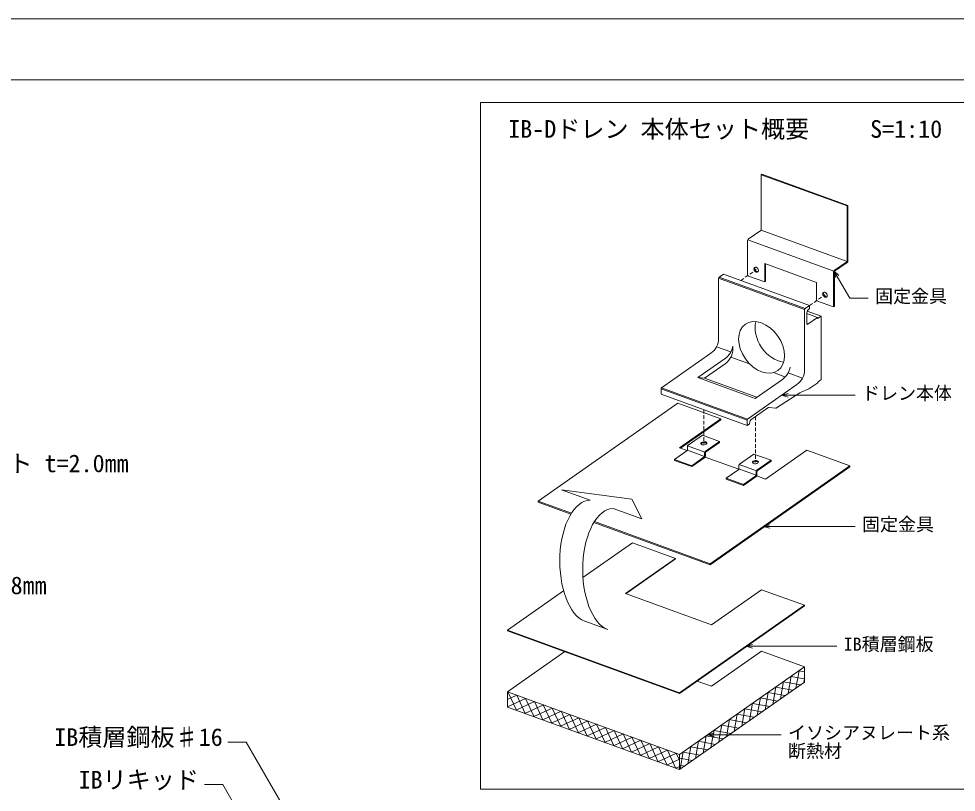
# Model space of a CAD drawing. Units: millimetres, scale not verified. Extents: x -840 to 840, y -594 to 594.
# Drawn here: x -218 to 397, y 87 to 594 of the extents above; entities that cross this region are included whole.
import ezdxf
from ezdxf.enums import TextEntityAlignment as Align

# ---------------------------------------------------------------- set-up
doc = ezdxf.new("R2010")
doc.units = ezdxf.units.MM
doc.header["$LTSCALE"] = 2
doc.linetypes.add('DASHED1', pattern=[1.8, 1.2, -0.6])
for name, color, linetype, lineweight in [('0-1_断熱材', 5, 'Continuous', 9), ('0-2_輪郭線', 2, 'Continuous', 9), ('0-3_図面枠', 7, 'Continuous', 9), ('0-4_鋼材(受け鋼鈑)', 7, 'Continuous', 9), ('0-5_寸法線', 7, 'Continuous', 9), ('0-6_タイトル文字', 5, 'Continuous', 9), ('0-D_部材(積層鋼板)', 4, 'Continuous', 9), ('0-F_部材(ﾄﾞﾚﾝ)', 4, 'Continuous', 9), ('1-2_破線', 7, 'DASHED1', 9)]:
    doc.layers.add(name, color=color, linetype=linetype, lineweight=lineweight)
doc.styles.add('ＭＳ ゴシック', font='')
doc.styles.get('ＭＳ ゴシック').set_extended_font_data('MS Gothic')

msp = doc.modelspace()

# ---------------------------------------------------------------- linework, layer by layer
at = {"layer": '0-1_断熱材', "color": 7}
for p, q in [((102.667, 152.747), (140.255, 179.067)), ((236.389, 156.38), (269.155, 179.323)), ((297.345, 169.063), (269.155, 179.323)), ((215.43, 111.705), (297.345, 169.063)), ((291.777, 155.164), (293.789, 166.572)), ((297.345, 165.773), (293.593, 166.435)), ((297.345, 159.063), (297.345, 169.063)), ((286.709, 151.615), (288.721, 163.024)), ((297.345, 161.331), (288.524, 162.886)), ((296.845, 158.713), (297.345, 161.548)), ((215.43, 101.705), (297.345, 159.063)), ((236.389, 156.38), (226.992, 159.8)), ((276.572, 144.517), (278.584, 155.926)), ((289.796, 153.777), (278.388, 155.789)), ((281.641, 148.066), (283.652, 159.475)), ((294.865, 157.326), (283.456, 159.337)), ((102.667, 142.747), (102.667, 152.747)), ((102.667, 152.578), (102.872, 152.673)), ((102.667, 147.75), (108.686, 150.557)), ((102.667, 142.923), (114.5, 148.441)), ((108.464, 140.638), (102.848, 152.682)), ((114.278, 138.521), (108.662, 150.566)), ((120.092, 136.405), (114.476, 148.449)), ((266.436, 137.42), (268.448, 148.828)), ((279.66, 146.679), (268.251, 148.691)), ((271.504, 140.969), (273.516, 152.377)), ((284.728, 150.228), (273.32, 152.24)), ((215.43, 101.705), (102.667, 142.747)), ((108.27, 140.708), (120.314, 146.325)), ((114.084, 138.592), (126.128, 144.208)), ((119.898, 136.476), (131.942, 142.092)), ((125.906, 134.289), (120.29, 146.333)), ((131.72, 132.173), (126.104, 144.217)), ((137.534, 130.057), (131.918, 142.101)), ((256.299, 130.322), (258.311, 141.731)), ((269.524, 139.582), (258.115, 141.593)), ((261.368, 133.871), (263.379, 145.279)), ((274.592, 143.13), (263.183, 145.142)), ((125.712, 134.36), (137.756, 139.976)), ((131.526, 132.244), (143.57, 137.86)), ((137.34, 130.128), (149.384, 135.744)), ((143.348, 127.941), (137.732, 139.985)), ((149.162, 125.825), (143.546, 137.869)), ((154.976, 123.708), (149.36, 135.753)), ((251.231, 126.773), (253.243, 138.182)), ((264.455, 136.033), (253.047, 138.044)), ((143.154, 128.011), (155.198, 133.628)), ((148.968, 125.895), (161.012, 131.512)), ((154.782, 123.779), (166.826, 129.395)), ((160.79, 121.592), (155.174, 133.636)), ((166.605, 119.476), (160.988, 131.52)), ((172.419, 117.36), (166.802, 129.404)), ((241.953, 124.545), (243.106, 131.084)), ((254.319, 128.935), (242.91, 130.947)), ((246.396, 124.545), (248.175, 134.633)), ((259.387, 132.484), (247.978, 134.496)), ((160.596, 121.663), (172.64, 127.279)), ((166.41, 119.547), (178.454, 125.163)), ((172.224, 117.431), (184.268, 123.047)), ((178.233, 115.244), (172.616, 127.288)), ((184.047, 113.128), (178.43, 125.172)), ((189.861, 111.012), (184.244, 123.056)), ((230.958, 112.578), (232.97, 123.987)), ((244.182, 121.838), (232.774, 123.849)), ((236.026, 116.127), (237.511, 124.545)), ((237.511, 124.545), (238.038, 127.535)), ((249.251, 125.386), (237.842, 127.398)), ((241.095, 119.676), (241.953, 124.545)), ((246.163, 123.224), (246.396, 124.545)), ((178.038, 115.315), (190.082, 120.931)), ((183.852, 113.198), (195.897, 118.815)), ((195.675, 108.895), (190.058, 120.94)), ((201.489, 106.779), (195.873, 118.823)), ((220.822, 105.48), (222.833, 116.889)), ((225.89, 109.029), (227.902, 120.438)), ((239.114, 118.289), (227.705, 120.3)), ((189.666, 111.082), (201.711, 116.699)), ((195.48, 108.966), (207.525, 114.582)), ((201.295, 106.85), (213.339, 112.466)), ((207.303, 104.663), (201.687, 116.707)), ((213.117, 102.547), (207.501, 114.591)), ((215.43, 107.938), (213.315, 112.475)), ((215.754, 101.931), (217.765, 113.34)), ((228.978, 111.191), (217.569, 113.203)), ((234.046, 114.74), (222.637, 116.752)), ((207.109, 104.734), (215.43, 108.614)), ((223.909, 107.642), (215.43, 109.137)), ((218.841, 104.093), (215.43, 104.695)), ((212.923, 102.618), (215.43, 103.787))]:
    msp.add_line(p, q, dxfattribs=at)
for points in [[(297.345, 159.063), (297.345, 169.063), (233.767, 124.545), (233.77, 124.545), (248.049, 124.545)], [(102.667, 142.747), (215.43, 101.705), (215.43, 111.705), (102.667, 152.747)], [(233.767, 124.545), (215.43, 111.705), (215.43, 101.705), (248.049, 124.545), (233.77, 124.545)]]:
    msp.add_lwpolyline(points, close=True, dxfattribs=at)
msp.add_lwpolyline([(215.43, 101.705), (215.43, 111.705), (102.667, 152.747)], dxfattribs=at)
at = {"layer": '0-2_輪郭線'}
for points in [[(800, 554), (-800, 554), (-800, -554), (800, -554)], [(85, 539), (785, 539), (785, 89), (85, 89)]]:
    msp.add_lwpolyline(points, close=True, dxfattribs=at)
at = {"layer": '0-3_図面枠'}
msp.add_lwpolyline([(840, -594), (840, 594), (-840, 594), (-840, -594)], close=True, dxfattribs=at)
at = {"layer": '0-4_鋼材(受け鋼鈑)'}
for p, q in [((268.925, 491.775), (269.45, 492.142)), ((325.831, 471.621), (269.45, 492.142)), ((325.307, 471.254), (268.925, 491.775)), ((268.925, 455.583), (268.925, 491.775)), ((260.489, 449.468), (268.755, 455.255)), ((268.88, 455.398), (325.262, 434.877)), ((260.163, 449.096), (316.545, 428.575)), ((260.046, 425.561), (260.046, 448.616)), ((316.871, 428.947), (325.136, 434.734)), ((325.388, 434.27), (317.122, 428.483)), ((271.322, 421.457), (260.046, 425.561)), ((316.427, 405.04), (316.427, 428.095)), ((305.151, 409.144), (305.151, 421.144)), ((316.427, 405.04), (305.151, 409.144)), ((216.074, 312.532), (242.579, 331.091)), ((242.579, 331.091), (242.579, 331.731)), ((221.03, 314.407), (230.389, 320.96)), ((241.666, 316.856), (230.389, 320.96)), ((220.586, 311.18), (220.586, 313.555)), ((231.98, 309.931), (220.704, 314.035)), ((241.666, 316.216), (232.558, 309.839)), ((212.199, 305.099), (220.416, 310.852)), ((220.493, 310.923), (215.472, 312.751)), ((231.863, 307.075), (220.586, 311.18)), ((231.863, 307.075), (231.863, 309.451)), ((232.387, 309.511), (232.387, 307.136)), ((254.859, 302.094), (264.218, 308.648)), ((275.495, 304.543), (264.218, 308.648)), ((271.854, 292.229), (298.96, 311.209)), ((327.151, 300.949), (298.96, 311.209)), ((223.475, 300.994), (212.199, 305.099)), ((212.199, 304.459), (212.199, 305.099)), ((223.475, 300.354), (212.199, 304.459)), ((254.322, 298.61), (232.261, 306.64)), ((254.415, 298.867), (254.415, 301.242)), ((265.809, 297.618), (254.533, 301.722)), ((275.495, 303.903), (266.386, 297.526)), ((327.151, 300.949), (235.43, 236.725)), ((246.028, 292.786), (254.245, 298.539)), ((265.692, 294.763), (254.415, 298.867)), ((265.692, 294.763), (265.692, 297.138)), ((266.216, 297.198), (266.216, 294.823)), ((257.304, 288.682), (246.028, 292.786)), ((246.028, 292.146), (246.028, 292.786)), ((257.304, 288.042), (246.028, 292.146)), ((271.854, 292.229), (266.09, 294.327)), ((144.551, 269.802), (122.667, 277.767)), ((144.226, 269.281), (122.667, 277.127)), ((235.43, 236.085), (159.261, 263.808)), ((235.43, 236.725), (159.586, 264.33))]:
    msp.add_line(p, q, dxfattribs=at)
for points in [[(325.307, 435.062), (325.307, 471.254), (325.831, 471.621), (325.831, 435.122)], [(271.322, 421.457), (271.322, 433.457), (305.151, 421.144)], [(271.846, 433.266), (271.846, 421.824), (271.322, 421.457)], [(316.952, 428.155), (316.952, 405.407), (316.427, 405.04)], [(214.388, 341.991), (122.667, 277.767), (122.667, 277.127)], [(215.472, 312.751), (242.579, 331.731), (214.388, 341.991)], [(232.306, 310.303), (241.666, 316.856), (241.666, 316.216)], [(231.944, 306.284), (223.475, 300.354), (223.475, 300.994), (231.692, 306.748)], [(266.135, 297.99), (275.495, 304.543), (275.495, 303.903)], [(235.43, 236.725), (235.43, 236.085), (327.151, 300.309), (327.151, 300.949)], [(265.772, 293.971), (257.304, 288.042), (257.304, 288.682), (265.521, 294.435)]]:
    msp.add_lwpolyline(points, dxfattribs=at)
for centre, radius, start, end in [((268.525, 455.583), 0.4, 305, 0), ((261.086, 448.616), 1.04, 125, 180), ((324.907, 435.062), 0.4, 305, 0), ((324.791, 435.122), 1.04, 305, 0), ((317.467, 428.095), 1.04, 125, 180), ((317.352, 428.155), 0.4, 125, 180), ((221.626, 313.555), 1.04, 125, 180), ((220.186, 311.18), 0.4, 305, 0), ((232.903, 309.451), 1.04, 125, 180), ((232.787, 309.511), 0.4, 125, 180), ((231.463, 307.075), 0.4, 305, 0), ((231.347, 307.136), 1.04, 305, 0), ((231.347, 307.136), 1.04, 305, 0), ((255.455, 301.242), 1.04, 125, 180), ((254.015, 298.867), 0.4, 305, 0), ((266.732, 297.138), 1.04, 125, 180), ((266.616, 297.198), 0.4, 125, 180), ((265.292, 294.763), 0.4, 305, 0), ((265.176, 294.823), 1.04, 305, 0), ((265.176, 294.823), 1.04, 305, 0)]:
    msp.add_arc(centre, radius, start, end, dxfattribs=at)
for centre, major_axis, ratio in [((265.684, 429.509), (1.063, -1.518), 0.700208), ((310.789, 413.092), (1.063, -1.518), 0.700208), ((231.348, 315.632), (-1.99, -0.262), 0.520567), ((265.177, 303.319), (-1.99, -0.262), 0.520567)]:
    msp.add_ellipse(centre, major_axis=major_axis, ratio=ratio, dxfattribs=at)
for centre, major_axis, ratio, start_param, end_param in [((266.208, 429.876), (1.063, -1.518), 0.700208, 3.3907223, 6.0340556), ((311.313, 413.459), (1.063, -1.518), 0.700208, 3.3907223, 6.0340556), ((231.348, 314.992), (-1.99, -0.262), 0.520567, 3.382438, 5.905486), ((265.177, 302.679), (-1.99, -0.262), 0.520567, 3.382438, 5.905486)]:
    msp.add_ellipse(centre, major_axis=major_axis, ratio=ratio, start_param=start_param, end_param=end_param, dxfattribs=at)
at = {"layer": '0-5_寸法線'}
for p, q in [((156.918, 278.367), (138.125, 285.207)), ((184.131, 279.104), (138.125, 285.207)), ((184.131, 279.104), (190.747, 266.054)), ((171.954, 272.895), (190.747, 266.054)), ((-68.768, 119.834), (-80.768, 119.834)), ((85.868, -148.007), (-68.768, 119.834)), ((-84.047, 91.911), (-96.047, 91.911)), ((48.032, -136.859), (-84.047, 91.911))]:
    msp.add_line(p, q, dxfattribs=at)
for points in [[(319.876, 425.608), (316.694, 428.79), (317.859, 424.443)], [(316.694, 428.79), (327.114, 410.742), (339.114, 410.742)], [(286.612, 348.284), (282.266, 347.12), (286.612, 345.955)], [(282.267, 347.119), (318.538, 347.119), (330.538, 347.119)], [(274.613, 262.284), (270.267, 261.12), (274.613, 259.955)], [(270.269, 261.119), (318.538, 261.119), (330.538, 261.119)], [(168.373, 193.541), (153.338, 199.013), (153.436, 199.096)], [(258.975, 182.576), (306.55, 182.575), (318.55, 182.575)], [(263.323, 183.741), (258.976, 182.576), (263.323, 181.411)], [(238.115, 125.71), (233.768, 124.545), (238.115, 123.381)], [(233.77, 124.545), (270.04, 124.545), (282.04, 124.545)]]:
    msp.add_lwpolyline(points, dxfattribs=at)
for centre in [(156.918, 238.367), (171.954, 232.895)]:
    msp.add_ellipse(centre, major_axis=(0, -40), ratio=0.5, start_param=3.1415927, end_param=6.1031702, dxfattribs=at)
at = {"layer": '0-D_部材(積層鋼板)', "color": 7}
for p, q in [((152.119, 227.754), (184.582, 250.485)), ((184.582, 250.485), (212.773, 240.225)), ((180.007, 217.281), (212.773, 240.225)), ((180.364, 217.151), (212.773, 239.845)), ((212.773, 240.225), (212.773, 239.845)), ((102.667, 193.127), (139.451, 218.884)), ((236.389, 196.76), (180.007, 217.281)), ((236.389, 196.76), (269.155, 219.703)), ((297.345, 209.443), (269.155, 219.703)), ((215.43, 152.085), (297.345, 209.443)), ((297.345, 209.443), (297.345, 209.063)), ((215.43, 152.085), (102.667, 193.127)), ((102.667, 193.127), (102.667, 192.747)), ((215.43, 151.705), (102.667, 192.747))]:
    msp.add_line(p, q, dxfattribs=at)
msp.add_lwpolyline([(215.43, 152.085), (215.43, 151.705), (297.345, 209.063)], dxfattribs=at)
at = {"layer": '0-F_部材(ﾄﾞﾚﾝ)'}
for p, q in [((241.369, 424.484), (244.305, 426.539)), ((297.751, 403.962), (241.369, 424.484)), ((300.686, 406.018), (244.305, 426.539)), ((241.028, 423.828), (241.028, 384.491)), ((297.41, 403.307), (241.028, 423.828)), ((297.751, 403.962), (300.686, 406.018)), ((300.686, 406.018), (300.686, 404.018)), ((300.686, 404.018), (300.686, 406.018)), ((297.41, 403.307), (297.41, 363.97)), ((298.884, 401.297), (298.884, 394.097)), ((306.006, 398.118), (298.884, 400.71)), ((308.327, 399.084), (299.215, 402.4)), ((300.686, 404.018), (299.421, 402.661)), ((249.069, 375.53), (239.672, 378.951)), ((203.688, 352.099), (235.911, 374.662)), ((227.489, 358.764), (245.308, 371.241)), ((261.33, 367.789), (249.129, 372.23)), ((265.076, 345.084), (227.489, 358.764)), ((266.204, 345.873), (231.828, 358.385)), ((265.076, 345.084), (282.895, 357.561)), ((284.565, 359.332), (277.107, 362.047)), ((296.054, 358.429), (286.657, 361.849)), ((203.347, 347.86), (203.347, 351.444)), ((259.729, 330.923), (203.347, 351.444)), ((260.07, 331.578), (203.688, 352.099)), ((260.07, 331.578), (292.292, 354.14)), ((295.234, 349.279), (300.261, 351.31)), ((259.729, 327.339), (203.347, 347.86)), ((279.099, 338.932), (294.214, 348.748)), ((262.267, 331.116), (273.377, 338.896)), ((274.17, 339.108), (278.341, 338.743)), ((259.729, 327.339), (259.729, 330.923)), ((259.729, 327.339), (261.367, 328.486))]:
    msp.add_line(p, q, dxfattribs=at)
for points in [[(299.539, 393.756), (306.006, 398.118), (306.006, 397.518), (308.327, 399.084), (308.327, 357.41)], [(227.489, 358.764), (231.828, 358.385), (245.308, 367.823)], [(300.261, 351.31), (306.033, 355.204), (306.033, 355.804), (308.327, 357.41)], [(259.729, 327.339), (261.367, 328.486), (261.451, 329.639)]]:
    msp.add_lwpolyline(points, dxfattribs=at)
for centre, radius, start, end in [((241.828, 423.828), 0.8, 125, 180), ((298.21, 403.307), 0.8, 125, 180), ((300.884, 401.297), 2, 137, 180), ((229.028, 384.491), 12, 305, 0), ((238.425, 381.071), 12, 305, 351.81188), ((238.425, 377.653), 12, 305, 8.18812), ((276.013, 367.39), 12, 305, 351.81188), ((285.41, 363.97), 12, 305, 0), ((204.147, 351.444), 0.8, 125, 180), ((297.482, 343.716), 6, 112, 123), ((274.065, 337.913), 1.2, 85, 125), ((278.446, 339.939), 1.2, 265, 303), ((260.529, 330.923), 0.8, 125, 180)]:
    msp.add_arc(centre, radius, start, end, dxfattribs=at)
msp.add_ellipse((269.219, 378.539), major_axis=(-10.631, 15.183), ratio=0.700208, dxfattribs=at)
for centre, major_axis, ratio, start_param, end_param in [((280.001, 385.766), (-10.631, 15.183), 0.700208, 0.50934, 2.6037351), ((299.539, 394.556), (-0.463, -0.89), 0.520567, 5.4977871, 7.0685835), ((262.267, 330.116), (-0.579, -1.113), 0.520567, 3.9269908, 5.4037688)]:
    msp.add_ellipse(centre, major_axis=major_axis, ratio=ratio, start_param=start_param, end_param=end_param, dxfattribs=at)
at = {"layer": '1-2_破線'}
for p, q in [((255.581, 422.435), (265.684, 429.509)), ((300.686, 406.018), (310.789, 413.092)), ((231.348, 337.669), (231.348, 315.632)), ((265.177, 333.154), (265.177, 303.319))]:
    msp.add_line(p, q, dxfattribs=at)

# ---------------------------------------------------------------- texts
at = {"layer": '0-6_タイトル文字', "color": 7, "style": 'ＭＳ ゴシック'}
for s, height, p in [('IB-Dドレン 本体セット概要', 11.58, (103.096, 512.493)), ('S=1:10', 11.58, (340.396, 512.475)), ('固定金具', 8.651, (343.655, 405.238)), ('ドレン本体', 8.651, (335.078, 341.615)), ('サンタックIB-HWCシート t=2.0㎜', 11.58, (-382.431, 293.254)), ('固定金具', 8.651, (335.078, 255.615)), ('断熱材ミラルーフ t=38㎜、48㎜', 11.58, (-428.41, 213.276)), ('IB積層鋼板', 8.651, (323.09, 177.072)), ('IB積層鋼板♯16', 11.58, (-194.55, 113.775)), ('イソシアヌレート系', 8.651, (286.581, 119.041)), ('断熱材', 8.651, (286.581, 107.041)), ('IBリキッド', 11.58, (-178.616, 85.852))]:
    msp.add_text(s, height=height, dxfattribs=at).set_placement(p, align=Align.BOTTOM_LEFT)

doc.saveas('drawing.dxf')
